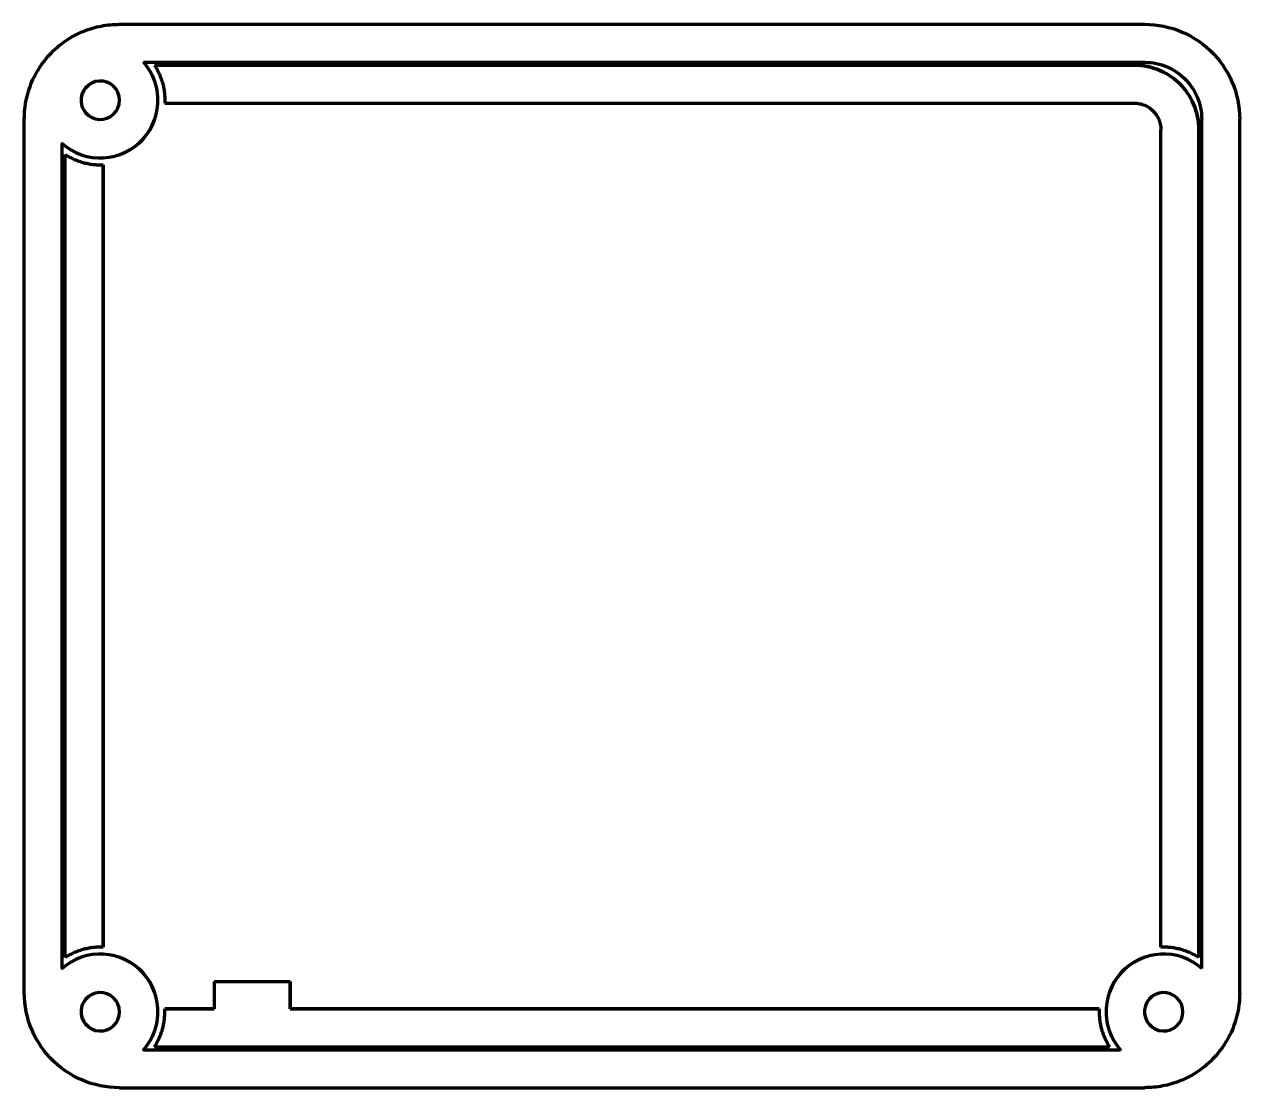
# Model space of a CAD drawing. Header units: millimetres. Extents: x 10 to 410, y 10 to 287.
# Drawn here: x 314 to 350, y 72.5 to 104 of the extents above; entities that cross this region are included whole.
import ezdxf

# ---------------------------------------------------------------- set-up
doc = ezdxf.new("R2010")
doc.units = ezdxf.units.MM
doc.layers.add('SECTION', color=1, linetype='CONTINUOUS', lineweight=70)

msp = doc.modelspace()

# ---------------------------------------------------------------- linework, layer by layer
at = {"layer": 'SECTION'}
for points in [[(314.925, 103.272), (314.975, 103.316), (315.026, 103.359), (315.078, 103.401), (315.131, 103.442), (315.185, 103.481), (315.24, 103.519), (315.295, 103.556), (315.352, 103.591), (315.41, 103.625), (315.468, 103.658), (315.527, 103.689), (315.587, 103.719), (315.647, 103.747), (315.708, 103.774), (315.77, 103.8), (315.832, 103.824), (315.895, 103.846), (315.958, 103.867), (316.022, 103.887), (316.086, 103.905), (316.151, 103.921), (316.216, 103.936), (316.282, 103.949), (316.347, 103.961), (316.413, 103.972), (316.479, 103.98), (316.546, 103.987), (316.612, 103.993), (316.679, 103.997), (316.746, 103.999), (316.813, 104)], [(314.925, 103.272), (314.975, 103.316), (315.026, 103.359), (315.078, 103.401), (315.131, 103.442), (315.185, 103.481), (315.24, 103.519), (315.295, 103.556), (315.352, 103.591), (315.41, 103.625), (315.468, 103.658), (315.527, 103.689), (315.587, 103.719), (315.647, 103.747), (315.708, 103.774), (315.77, 103.8), (315.832, 103.824), (315.895, 103.846), (315.958, 103.867), (316.022, 103.887), (316.086, 103.905), (316.151, 103.921), (316.216, 103.936), (316.282, 103.949), (316.347, 103.961), (316.413, 103.971), (316.479, 103.98), (316.546, 103.987), (316.612, 103.993), (316.679, 103.997), (316.746, 103.999), (316.813, 104)], [(316.813, 104), (317.792, 104), (318.772, 104), (319.752, 104), (320.732, 104), (321.712, 104), (322.692, 104), (323.671, 104), (324.651, 104), (325.631, 104), (326.611, 104), (327.591, 104), (328.571, 104), (329.55, 104), (330.53, 104), (331.51, 104), (332.49, 104), (333.47, 104), (334.45, 104), (335.429, 104), (336.409, 104), (337.389, 104), (338.369, 104), (339.349, 104), (340.329, 104), (341.308, 104), (342.288, 104), (343.268, 104), (344.248, 104), (345.228, 104), (346.208, 104), (347.187, 104)], [(316.813, 104), (317.792, 104), (318.772, 104), (319.752, 104), (320.732, 104), (321.712, 104), (322.692, 104), (323.671, 104), (324.651, 104), (325.631, 104), (326.611, 104), (327.591, 104), (328.571, 104), (329.55, 104), (330.53, 104), (331.51, 104), (332.49, 104), (333.47, 104), (334.45, 104), (335.429, 104), (336.409, 104), (337.389, 104), (338.369, 104), (339.349, 104), (340.329, 104), (341.308, 104), (342.288, 104), (343.268, 104), (344.248, 104), (345.228, 104), (346.208, 104), (347.187, 104)], [(316.813, 104), (316.813, 104), (316.813, 104), (316.813, 104), (316.813, 104), (316.813, 104), (316.813, 104), (316.813, 104), (316.813, 104), (316.813, 104), (316.813, 104), (316.813, 104), (316.813, 104), (316.813, 104), (316.813, 104), (316.813, 104), (316.813, 104), (316.813, 104), (316.813, 104), (316.813, 104), (316.813, 104), (316.813, 104), (316.813, 104), (316.813, 104), (316.813, 104), (316.813, 104), (316.813, 104), (316.813, 104), (316.813, 104), (316.813, 104), (316.813, 104), (316.813, 104)], [(347.187, 104), (347.33, 103.996), (347.472, 103.986), (347.613, 103.968), (347.754, 103.942), (347.892, 103.91), (348.029, 103.871), (348.164, 103.825), (348.297, 103.772), (348.426, 103.713), (348.552, 103.647), (348.675, 103.574), (348.794, 103.496), (348.909, 103.412), (349.019, 103.322), (349.125, 103.226), (349.226, 103.125), (349.322, 103.019), (349.412, 102.909), (349.496, 102.794), (349.574, 102.675), (349.647, 102.552), (349.713, 102.426), (349.772, 102.297), (349.825, 102.164), (349.871, 102.029), (349.91, 101.892), (349.942, 101.754), (349.968, 101.613), (349.986, 101.472), (349.996, 101.33), (350, 101.187)], [(347.187, 104), (347.33, 103.996), (347.472, 103.986), (347.613, 103.968), (347.754, 103.942), (347.892, 103.91), (348.029, 103.871), (348.164, 103.825), (348.297, 103.772), (348.426, 103.713), (348.552, 103.647), (348.675, 103.574), (348.794, 103.496), (348.909, 103.412), (349.019, 103.321), (349.125, 103.226), (349.226, 103.125), (349.321, 103.019), (349.412, 102.909), (349.496, 102.794), (349.574, 102.675), (349.647, 102.552), (349.713, 102.426), (349.772, 102.297), (349.825, 102.164), (349.871, 102.029), (349.91, 101.892), (349.942, 101.754), (349.968, 101.613), (349.986, 101.472), (349.996, 101.33), (350, 101.187)], [(347.187, 104), (347.187, 104), (347.187, 104), (347.187, 104), (347.187, 104), (347.187, 104), (347.187, 104), (347.187, 104), (347.187, 104), (347.187, 104), (347.187, 104), (347.187, 104), (347.187, 104), (347.187, 104), (347.187, 104), (347.187, 104), (347.187, 104), (347.187, 104), (347.187, 104), (347.187, 104), (347.187, 104), (347.187, 104), (347.187, 104), (347.187, 104), (347.187, 104), (347.187, 104), (347.187, 104), (347.187, 104), (347.187, 104), (347.187, 104), (347.187, 104), (347.187, 104)], [(314, 101.187), (314.001, 101.263), (314.004, 101.339), (314.009, 101.414), (314.016, 101.49), (314.025, 101.565), (314.037, 101.64), (314.05, 101.715), (314.065, 101.789), (314.082, 101.863), (314.101, 101.936), (314.123, 102.009), (314.146, 102.081), (314.171, 102.152), (314.198, 102.223), (314.226, 102.293), (314.257, 102.362), (314.29, 102.431), (314.324, 102.498), (314.36, 102.565), (314.398, 102.63), (314.438, 102.695), (314.479, 102.758), (314.523, 102.82), (314.567, 102.881), (314.614, 102.941), (314.662, 103), (314.711, 103.057), (314.762, 103.113), (314.815, 103.167), (314.869, 103.221), (314.925, 103.272)], [(314.925, 103.272), (314.925, 103.272), (314.925, 103.272), (314.925, 103.272), (314.925, 103.272), (314.925, 103.272), (314.925, 103.272), (314.925, 103.272), (314.925, 103.272), (314.925, 103.272), (314.925, 103.272), (314.925, 103.272), (314.925, 103.272), (314.925, 103.272), (314.925, 103.272), (314.925, 103.272), (314.925, 103.272), (314.925, 103.272), (314.925, 103.272), (314.925, 103.272), (314.925, 103.272), (314.925, 103.272), (314.925, 103.272), (314.925, 103.272), (314.925, 103.272), (314.925, 103.272), (314.925, 103.272), (314.925, 103.272), (314.925, 103.272), (314.925, 103.272), (314.925, 103.272), (314.925, 103.272)], [(315.125, 100.462), (315.255, 100.359), (315.394, 100.269), (315.542, 100.194), (315.696, 100.132), (315.855, 100.086), (316.018, 100.056), (316.183, 100.041), (316.349, 100.043), (316.514, 100.06), (316.676, 100.094), (316.835, 100.143), (316.988, 100.207), (317.133, 100.286), (317.271, 100.378), (317.399, 100.484), (317.516, 100.601), (317.622, 100.729), (317.714, 100.867), (317.793, 101.012), (317.857, 101.165), (317.906, 101.324), (317.94, 101.486), (317.957, 101.651), (317.959, 101.817), (317.944, 101.982), (317.914, 102.145), (317.868, 102.304), (317.806, 102.458), (317.731, 102.606), (317.641, 102.745), (317.538, 102.875)], [(315.125, 100.465), (315.255, 100.362), (315.394, 100.272), (315.541, 100.196), (315.695, 100.135), (315.854, 100.089), (316.017, 100.058), (316.182, 100.044), (316.348, 100.045), (316.513, 100.063), (316.675, 100.096), (316.833, 100.145), (316.986, 100.209), (317.132, 100.288), (317.27, 100.38), (317.398, 100.485), (317.515, 100.602), (317.62, 100.73), (317.712, 100.868), (317.791, 101.014), (317.855, 101.167), (317.904, 101.325), (317.937, 101.487), (317.955, 101.652), (317.956, 101.818), (317.942, 101.983), (317.911, 102.146), (317.865, 102.305), (317.804, 102.459), (317.728, 102.606), (317.638, 102.745), (317.535, 102.875)], [(317.535, 102.875), (318.491, 102.875), (319.448, 102.875), (320.404, 102.875), (321.361, 102.875), (322.318, 102.875), (323.274, 102.875), (324.231, 102.875), (325.187, 102.875), (326.144, 102.875), (327.1, 102.875), (328.057, 102.875), (329.013, 102.875), (329.97, 102.875), (330.926, 102.875), (331.883, 102.875), (332.839, 102.875), (333.796, 102.875), (334.752, 102.875), (335.709, 102.875), (336.666, 102.875), (337.622, 102.875), (338.579, 102.875), (339.535, 102.875), (340.492, 102.875), (341.448, 102.875), (342.405, 102.875), (343.361, 102.875), (344.318, 102.875), (345.274, 102.875), (346.231, 102.875), (347.187, 102.875)], [(317.855, 102.791), (318.791, 102.791), (319.727, 102.791), (320.663, 102.791), (321.6, 102.791), (322.536, 102.791), (323.472, 102.791), (324.408, 102.791), (325.345, 102.791), (326.281, 102.791), (327.217, 102.791), (328.153, 102.791), (329.09, 102.791), (330.026, 102.791), (330.962, 102.791), (331.898, 102.791), (332.834, 102.791), (333.771, 102.791), (334.707, 102.791), (335.643, 102.791), (336.579, 102.791), (337.516, 102.791), (338.452, 102.791), (339.388, 102.791), (340.324, 102.791), (341.261, 102.791), (342.197, 102.791), (343.133, 102.791), (344.069, 102.791), (345.006, 102.791), (345.942, 102.791), (346.878, 102.791)], [(317.855, 102.791), (317.875, 102.758), (317.895, 102.726), (317.914, 102.693), (317.933, 102.659), (317.95, 102.625), (317.968, 102.591), (317.984, 102.557), (318, 102.522), (318.015, 102.487), (318.029, 102.451), (318.043, 102.416), (318.056, 102.38), (318.068, 102.344), (318.08, 102.307), (318.09, 102.27), (318.1, 102.234), (318.11, 102.196), (318.118, 102.159), (318.126, 102.122), (318.133, 102.084), (318.139, 102.047), (318.145, 102.009), (318.15, 101.971), (318.154, 101.933), (318.157, 101.895), (318.16, 101.857), (318.161, 101.818), (318.162, 101.78), (318.162, 101.742), (318.162, 101.704), (318.161, 101.666)], [(317.855, 102.791), (318.791, 102.791), (319.727, 102.791), (320.663, 102.791), (321.6, 102.791), (322.536, 102.791), (323.472, 102.791), (324.408, 102.791), (325.345, 102.791), (326.281, 102.791), (327.217, 102.791), (328.153, 102.791), (329.09, 102.791), (330.026, 102.791), (330.962, 102.791), (331.898, 102.791), (332.834, 102.791), (333.771, 102.791), (334.707, 102.791), (335.643, 102.791), (336.579, 102.791), (337.516, 102.791), (338.452, 102.791), (339.388, 102.791), (340.324, 102.791), (341.261, 102.791), (342.197, 102.791), (343.133, 102.791), (344.069, 102.791), (345.006, 102.791), (345.942, 102.791), (346.878, 102.791)], [(317.855, 102.791), (317.855, 102.791), (317.855, 102.791), (317.855, 102.791), (317.855, 102.791), (317.855, 102.791), (317.855, 102.791), (317.855, 102.791), (317.855, 102.791), (317.855, 102.791), (317.855, 102.791), (317.855, 102.791), (317.855, 102.791), (317.855, 102.791), (317.855, 102.791), (317.855, 102.791), (317.855, 102.791), (317.855, 102.791), (317.855, 102.791), (317.855, 102.791), (317.855, 102.791), (317.855, 102.791), (317.855, 102.791), (317.855, 102.791), (317.855, 102.791), (317.855, 102.791), (317.855, 102.791), (317.855, 102.791), (317.855, 102.791), (317.855, 102.791), (317.855, 102.791), (317.855, 102.791)], [(346.878, 102.791), (346.975, 102.788), (347.072, 102.781), (347.168, 102.769), (347.263, 102.751), (347.357, 102.73), (347.451, 102.703), (347.542, 102.672), (347.632, 102.636), (347.72, 102.595), (347.806, 102.55), (347.89, 102.501), (347.971, 102.448), (348.049, 102.39), (348.124, 102.329), (348.196, 102.264), (348.264, 102.196), (348.329, 102.124), (348.39, 102.049), (348.448, 101.971), (348.501, 101.89), (348.55, 101.806), (348.595, 101.72), (348.636, 101.632), (348.672, 101.542), (348.703, 101.451), (348.73, 101.357), (348.751, 101.263), (348.769, 101.168), (348.781, 101.072), (348.788, 100.975), (348.791, 100.878)], [(348.791, 100.878), (348.788, 100.975), (348.781, 101.072), (348.769, 101.168), (348.751, 101.263), (348.73, 101.357), (348.703, 101.451), (348.672, 101.542), (348.636, 101.632), (348.595, 101.72), (348.55, 101.806), (348.501, 101.89), (348.448, 101.971), (348.39, 102.049), (348.329, 102.124), (348.264, 102.196), (348.196, 102.264), (348.124, 102.329), (348.049, 102.39), (347.971, 102.448), (347.89, 102.501), (347.806, 102.55), (347.72, 102.595), (347.632, 102.636), (347.542, 102.672), (347.451, 102.703), (347.357, 102.73), (347.263, 102.751), (347.168, 102.769), (347.072, 102.781), (346.975, 102.788), (346.878, 102.791)], [(346.878, 102.791), (346.878, 102.791), (346.878, 102.791), (346.878, 102.791), (346.878, 102.791), (346.878, 102.791), (346.878, 102.791), (346.878, 102.791), (346.878, 102.791), (346.878, 102.791), (346.878, 102.791), (346.878, 102.791), (346.878, 102.791), (346.878, 102.791), (346.878, 102.791), (346.878, 102.791), (346.878, 102.791), (346.878, 102.791), (346.878, 102.791), (346.878, 102.791), (346.878, 102.791), (346.878, 102.791), (346.878, 102.791), (346.878, 102.791), (346.878, 102.791), (346.878, 102.791), (346.878, 102.791), (346.878, 102.791), (346.878, 102.791), (346.878, 102.791), (346.878, 102.791), (346.878, 102.791)], [(347.187, 102.875), (347.273, 102.873), (347.358, 102.866), (347.443, 102.856), (347.527, 102.84), (347.61, 102.821), (347.693, 102.798), (347.774, 102.77), (347.853, 102.738), (347.931, 102.703), (348.006, 102.663), (348.08, 102.62), (348.151, 102.573), (348.22, 102.522), (348.287, 102.468), (348.35, 102.411), (348.411, 102.35), (348.468, 102.287), (348.522, 102.22), (348.573, 102.151), (348.62, 102.08), (348.663, 102.006), (348.703, 101.931), (348.738, 101.853), (348.77, 101.774), (348.798, 101.693), (348.821, 101.61), (348.84, 101.527), (348.856, 101.443), (348.866, 101.358), (348.873, 101.273), (348.875, 101.187)], [(316.82, 101.75), (316.808, 101.865), (316.773, 101.975), (316.718, 102.075), (316.642, 102.163), (316.551, 102.233), (316.448, 102.284), (316.336, 102.313), (316.221, 102.319), (316.107, 102.301), (315.999, 102.261), (315.901, 102.2), (315.818, 102.121), (315.752, 102.026), (315.707, 101.921), (315.683, 101.808), (315.683, 101.692), (315.707, 101.579), (315.752, 101.474), (315.818, 101.379), (315.901, 101.3), (315.999, 101.239), (316.107, 101.199), (316.221, 101.181), (316.336, 101.187), (316.448, 101.216), (316.551, 101.267), (316.642, 101.337), (316.718, 101.425), (316.773, 101.525), (316.808, 101.635), (316.82, 101.75)], [(316.82, 101.75), (316.808, 101.865), (316.774, 101.975), (316.718, 102.076), (316.643, 102.163), (316.552, 102.234), (316.448, 102.285), (316.336, 102.314), (316.221, 102.319), (316.107, 102.302), (315.999, 102.262), (315.901, 102.201), (315.817, 102.121), (315.752, 102.027), (315.706, 101.921), (315.683, 101.808), (315.683, 101.692), (315.706, 101.579), (315.752, 101.473), (315.817, 101.379), (315.901, 101.299), (315.999, 101.238), (316.107, 101.198), (316.221, 101.181), (316.336, 101.186), (316.448, 101.215), (316.552, 101.266), (316.643, 101.337), (316.718, 101.424), (316.774, 101.525), (316.808, 101.635), (316.82, 101.75)], [(318.161, 101.666), (319.087, 101.666), (320.013, 101.666), (320.94, 101.666), (321.866, 101.666), (322.792, 101.666), (323.719, 101.666), (324.645, 101.666), (325.572, 101.666), (326.498, 101.666), (327.424, 101.666), (328.351, 101.666), (329.277, 101.666), (330.203, 101.666), (331.13, 101.666), (332.056, 101.666), (332.983, 101.666), (333.909, 101.666), (334.835, 101.666), (335.762, 101.666), (336.688, 101.666), (337.614, 101.666), (338.541, 101.666), (339.467, 101.666), (340.394, 101.666), (341.32, 101.666), (342.246, 101.666), (343.173, 101.666), (344.099, 101.666), (345.025, 101.666), (345.952, 101.666), (346.878, 101.666)], [(346.878, 101.666), (346.918, 101.665), (346.958, 101.662), (346.997, 101.657), (347.037, 101.649), (347.075, 101.64), (347.114, 101.629), (347.152, 101.617), (347.189, 101.602), (347.225, 101.585), (347.26, 101.567), (347.295, 101.546), (347.328, 101.524), (347.36, 101.501), (347.391, 101.476), (347.421, 101.449), (347.449, 101.421), (347.476, 101.391), (347.501, 101.36), (347.524, 101.328), (347.546, 101.295), (347.567, 101.26), (347.585, 101.225), (347.602, 101.189), (347.617, 101.152), (347.629, 101.114), (347.64, 101.075), (347.649, 101.037), (347.657, 100.997), (347.662, 100.958), (347.665, 100.918), (347.666, 100.878)], [(314, 75.312), (314, 76.147), (314, 76.982), (314, 77.817), (314, 78.651), (314, 79.486), (314, 80.321), (314, 81.155), (314, 81.99), (314, 82.825), (314, 83.659), (314, 84.494), (314, 85.329), (314, 86.163), (314, 86.998), (314, 87.833), (314, 88.667), (314, 89.502), (314, 90.337), (314, 91.171), (314, 92.006), (314, 92.841), (314, 93.675), (314, 94.51), (314, 95.345), (314, 96.179), (314, 97.014), (314, 97.849), (314, 98.683), (314, 99.518), (314, 100.353), (314, 101.187)], [(348.875, 76.035), (348.875, 76.846), (348.875, 77.658), (348.875, 78.469), (348.875, 79.28), (348.875, 80.092), (348.875, 80.903), (348.875, 81.714), (348.875, 82.526), (348.875, 83.337), (348.875, 84.149), (348.875, 84.96), (348.875, 85.771), (348.875, 86.583), (348.875, 87.394), (348.875, 88.205), (348.875, 89.017), (348.875, 89.828), (348.875, 90.64), (348.875, 91.451), (348.875, 92.262), (348.875, 93.074), (348.875, 93.885), (348.875, 94.696), (348.875, 95.508), (348.875, 96.319), (348.875, 97.131), (348.875, 97.942), (348.875, 98.753), (348.875, 99.565), (348.875, 100.376), (348.875, 101.187)], [(350, 75.312), (350, 76.147), (350, 76.982), (350, 77.817), (350, 78.651), (350, 79.486), (350, 80.321), (350, 81.155), (350, 81.99), (350, 82.825), (350, 83.659), (350, 84.494), (350, 85.329), (350, 86.163), (350, 86.998), (350, 87.833), (350, 88.667), (350, 89.502), (350, 90.337), (350, 91.171), (350, 92.006), (350, 92.841), (350, 93.675), (350, 94.51), (350, 95.345), (350, 96.179), (350, 97.014), (350, 97.849), (350, 98.683), (350, 99.518), (350, 100.353), (350, 101.187)], [(350, 75.312), (350, 76.147), (350, 76.982), (350, 77.817), (350, 78.651), (350, 79.486), (350, 80.321), (350, 81.155), (350, 81.99), (350, 82.825), (350, 83.659), (350, 84.494), (350, 85.329), (350, 86.163), (350, 86.998), (350, 87.833), (350, 88.667), (350, 89.502), (350, 90.337), (350, 91.171), (350, 92.006), (350, 92.841), (350, 93.675), (350, 94.51), (350, 95.345), (350, 96.179), (350, 97.014), (350, 97.849), (350, 98.683), (350, 99.518), (350, 100.353), (350, 101.187)], [(350, 101.187), (350, 101.187), (350, 101.187), (350, 101.187), (350, 101.187), (350, 101.187), (350, 101.187), (350, 101.187), (350, 101.187), (350, 101.187), (350, 101.187), (350, 101.187), (350, 101.187), (350, 101.187), (350, 101.187), (350, 101.187), (350, 101.187), (350, 101.187), (350, 101.187), (350, 101.187), (350, 101.187), (350, 101.187), (350, 101.187), (350, 101.187), (350, 101.187), (350, 101.187), (350, 101.187), (350, 101.187), (350, 101.187), (350, 101.187), (350, 101.187), (350, 101.187)], [(347.666, 76.661), (347.666, 77.442), (347.666, 78.223), (347.666, 79.004), (347.666, 79.785), (347.666, 80.567), (347.666, 81.348), (347.666, 82.129), (347.666, 82.91), (347.666, 83.692), (347.666, 84.473), (347.666, 85.254), (347.666, 86.035), (347.666, 86.816), (347.666, 87.598), (347.666, 88.379), (347.666, 89.16), (347.666, 89.941), (347.666, 90.722), (347.666, 91.504), (347.666, 92.285), (347.666, 93.066), (347.666, 93.847), (347.666, 94.628), (347.666, 95.41), (347.666, 96.191), (347.666, 96.972), (347.666, 97.753), (347.666, 98.534), (347.666, 99.316), (347.666, 100.097), (347.666, 100.878)], [(348.791, 76.355), (348.791, 77.146), (348.791, 77.937), (348.791, 78.728), (348.791, 79.519), (348.791, 80.31), (348.791, 81.101), (348.791, 81.892), (348.791, 82.683), (348.791, 83.474), (348.791, 84.265), (348.791, 85.056), (348.791, 85.848), (348.791, 86.639), (348.791, 87.43), (348.791, 88.221), (348.791, 89.012), (348.791, 89.803), (348.791, 90.594), (348.791, 91.385), (348.791, 92.176), (348.791, 92.967), (348.791, 93.758), (348.791, 94.549), (348.791, 95.341), (348.791, 96.132), (348.791, 96.923), (348.791, 97.714), (348.791, 98.505), (348.791, 99.296), (348.791, 100.087), (348.791, 100.878)], [(348.791, 76.355), (348.791, 77.146), (348.791, 77.937), (348.791, 78.728), (348.791, 79.519), (348.791, 80.31), (348.791, 81.101), (348.791, 81.892), (348.791, 82.683), (348.791, 83.474), (348.791, 84.265), (348.791, 85.056), (348.791, 85.848), (348.791, 86.639), (348.791, 87.43), (348.791, 88.221), (348.791, 89.012), (348.791, 89.803), (348.791, 90.594), (348.791, 91.385), (348.791, 92.176), (348.791, 92.967), (348.791, 93.758), (348.791, 94.549), (348.791, 95.341), (348.791, 96.132), (348.791, 96.923), (348.791, 97.714), (348.791, 98.505), (348.791, 99.296), (348.791, 100.087), (348.791, 100.878)], [(348.791, 100.878), (348.791, 100.878), (348.791, 100.878), (348.791, 100.878), (348.791, 100.878), (348.791, 100.878), (348.791, 100.878), (348.791, 100.878), (348.791, 100.878), (348.791, 100.878), (348.791, 100.878), (348.791, 100.878), (348.791, 100.878), (348.791, 100.878), (348.791, 100.878), (348.791, 100.878), (348.791, 100.878), (348.791, 100.878), (348.791, 100.878), (348.791, 100.878), (348.791, 100.878), (348.791, 100.878), (348.791, 100.878), (348.791, 100.878), (348.791, 100.878), (348.791, 100.878), (348.791, 100.878), (348.791, 100.878), (348.791, 100.878), (348.791, 100.878), (348.791, 100.878), (348.791, 100.878)], [(315.125, 100.465), (315.125, 100.465), (315.125, 100.465), (315.125, 100.465), (315.125, 100.465), (315.125, 100.465), (315.125, 100.465), (315.125, 100.464), (315.125, 100.464), (315.125, 100.464), (315.125, 100.464), (315.125, 100.464), (315.125, 100.464), (315.125, 100.464), (315.125, 100.464), (315.125, 100.464), (315.125, 100.464), (315.125, 100.464), (315.125, 100.463), (315.125, 100.463), (315.125, 100.463), (315.125, 100.463), (315.125, 100.463), (315.125, 100.463), (315.125, 100.463), (315.125, 100.463), (315.125, 100.463), (315.125, 100.463), (315.125, 100.462), (315.125, 100.462), (315.125, 100.462), (315.125, 100.462)], [(315.125, 76.035), (315.125, 76.823), (315.125, 77.611), (315.125, 78.399), (315.125, 79.187), (315.125, 79.975), (315.125, 80.763), (315.125, 81.551), (315.125, 82.339), (315.125, 83.128), (315.125, 83.916), (315.125, 84.704), (315.125, 85.492), (315.125, 86.28), (315.125, 87.068), (315.125, 87.856), (315.125, 88.644), (315.125, 89.432), (315.125, 90.22), (315.125, 91.008), (315.125, 91.796), (315.125, 92.584), (315.125, 93.372), (315.125, 94.161), (315.125, 94.949), (315.125, 95.737), (315.125, 96.525), (315.125, 97.313), (315.125, 98.101), (315.125, 98.889), (315.125, 99.677), (315.125, 100.465)], [(315.125, 76.038), (315.125, 76.826), (315.125, 77.614), (315.125, 78.401), (315.125, 79.189), (315.125, 79.977), (315.125, 80.765), (315.125, 81.553), (315.125, 82.341), (315.125, 83.129), (315.125, 83.917), (315.125, 84.705), (315.125, 85.492), (315.125, 86.28), (315.125, 87.068), (315.125, 87.856), (315.125, 88.644), (315.125, 89.432), (315.125, 90.22), (315.125, 91.008), (315.125, 91.795), (315.125, 92.583), (315.125, 93.371), (315.125, 94.159), (315.125, 94.947), (315.125, 95.735), (315.125, 96.523), (315.125, 97.311), (315.125, 98.099), (315.125, 98.886), (315.125, 99.674), (315.125, 100.462)], [(315.209, 100.145), (315.209, 100.145), (315.209, 100.145), (315.209, 100.145), (315.209, 100.145), (315.209, 100.145), (315.209, 100.145), (315.209, 100.145), (315.209, 100.145), (315.209, 100.145), (315.209, 100.145), (315.209, 100.145), (315.209, 100.145), (315.209, 100.145), (315.209, 100.145), (315.209, 100.145), (315.209, 100.145), (315.209, 100.145), (315.209, 100.145), (315.209, 100.145), (315.209, 100.145), (315.209, 100.145), (315.209, 100.145), (315.209, 100.145), (315.209, 100.145), (315.209, 100.145), (315.209, 100.145), (315.209, 100.145), (315.209, 100.145), (315.209, 100.145), (315.209, 100.145), (315.209, 100.145)], [(315.209, 76.355), (315.209, 77.122), (315.209, 77.889), (315.209, 78.657), (315.209, 79.424), (315.209, 80.192), (315.209, 80.959), (315.209, 81.727), (315.209, 82.494), (315.209, 83.262), (315.209, 84.029), (315.209, 84.796), (315.209, 85.564), (315.209, 86.331), (315.209, 87.099), (315.209, 87.866), (315.209, 88.634), (315.209, 89.401), (315.209, 90.169), (315.209, 90.936), (315.209, 91.703), (315.209, 92.471), (315.209, 93.238), (315.209, 94.006), (315.209, 94.773), (315.209, 95.541), (315.209, 96.308), (315.209, 97.076), (315.209, 97.843), (315.209, 98.61), (315.209, 99.378), (315.209, 100.145)], [(315.209, 100.145), (315.242, 100.125), (315.274, 100.105), (315.307, 100.086), (315.341, 100.067), (315.375, 100.05), (315.409, 100.032), (315.443, 100.016), (315.478, 100), (315.513, 99.985), (315.549, 99.971), (315.584, 99.957), (315.62, 99.944), (315.656, 99.932), (315.693, 99.92), (315.73, 99.91), (315.766, 99.9), (315.804, 99.89), (315.841, 99.882), (315.878, 99.874), (315.916, 99.867), (315.953, 99.861), (315.991, 99.855), (316.029, 99.85), (316.067, 99.846), (316.105, 99.843), (316.143, 99.84), (316.182, 99.839), (316.22, 99.838), (316.258, 99.838), (316.296, 99.838), (316.334, 99.839)], [(315.209, 100.145), (315.242, 100.125), (315.274, 100.105), (315.307, 100.086), (315.341, 100.067), (315.375, 100.05), (315.409, 100.032), (315.443, 100.016), (315.478, 100), (315.513, 99.985), (315.549, 99.971), (315.584, 99.957), (315.62, 99.944), (315.656, 99.932), (315.693, 99.92), (315.73, 99.91), (315.766, 99.9), (315.804, 99.89), (315.841, 99.882), (315.878, 99.874), (315.916, 99.867), (315.953, 99.861), (315.991, 99.855), (316.029, 99.85), (316.067, 99.846), (316.105, 99.843), (316.143, 99.84), (316.182, 99.839), (316.22, 99.838), (316.258, 99.837), (316.296, 99.838), (316.334, 99.839)], [(316.334, 99.839), (316.334, 99.092), (316.334, 98.344), (316.334, 97.596), (316.334, 96.849), (316.334, 96.101), (316.334, 95.353), (316.334, 94.605), (316.334, 93.858), (316.334, 93.11), (316.334, 92.362), (316.334, 91.615), (316.334, 90.867), (316.334, 90.119), (316.334, 89.372), (316.334, 88.624), (316.334, 87.876), (316.334, 87.128), (316.334, 86.381), (316.334, 85.633), (316.334, 84.885), (316.334, 84.138), (316.334, 83.39), (316.334, 82.642), (316.334, 81.895), (316.334, 81.147), (316.334, 80.399), (316.334, 79.651), (316.334, 78.904), (316.334, 78.156), (316.334, 77.408), (316.334, 76.661)], [(316.334, 99.839), (316.334, 99.839), (316.334, 99.839), (316.334, 99.839), (316.334, 99.839), (316.334, 99.839), (316.334, 99.839), (316.334, 99.839), (316.334, 99.839), (316.334, 99.839), (316.334, 99.839), (316.334, 99.839), (316.334, 99.839), (316.334, 99.839), (316.334, 99.839), (316.334, 99.839), (316.334, 99.839), (316.334, 99.839), (316.334, 99.839), (316.334, 99.839), (316.334, 99.839), (316.334, 99.839), (316.334, 99.839), (316.334, 99.839), (316.334, 99.839), (316.334, 99.839), (316.334, 99.839), (316.334, 99.839), (316.334, 99.839), (316.334, 99.839), (316.334, 99.839), (316.334, 99.839)], [(316.334, 76.661), (316.334, 77.408), (316.334, 78.156), (316.334, 78.904), (316.334, 79.651), (316.334, 80.399), (316.334, 81.147), (316.334, 81.895), (316.334, 82.642), (316.334, 83.39), (316.334, 84.138), (316.334, 84.885), (316.334, 85.633), (316.334, 86.381), (316.334, 87.128), (316.334, 87.876), (316.334, 88.624), (316.334, 89.372), (316.334, 90.119), (316.334, 90.867), (316.334, 91.615), (316.334, 92.362), (316.334, 93.11), (316.334, 93.858), (316.334, 94.605), (316.334, 95.353), (316.334, 96.101), (316.334, 96.849), (316.334, 97.596), (316.334, 98.344), (316.334, 99.092), (316.334, 99.839)], [(317.538, 73.625), (317.641, 73.755), (317.731, 73.894), (317.806, 74.042), (317.868, 74.196), (317.914, 74.355), (317.944, 74.518), (317.959, 74.683), (317.957, 74.849), (317.94, 75.014), (317.906, 75.176), (317.857, 75.335), (317.793, 75.488), (317.714, 75.633), (317.622, 75.771), (317.516, 75.899), (317.399, 76.016), (317.271, 76.122), (317.133, 76.214), (316.988, 76.293), (316.835, 76.357), (316.676, 76.406), (316.514, 76.44), (316.349, 76.457), (316.183, 76.459), (316.018, 76.444), (315.855, 76.414), (315.696, 76.368), (315.542, 76.306), (315.394, 76.231), (315.255, 76.141), (315.125, 76.038)], [(317.535, 73.625), (317.638, 73.755), (317.728, 73.894), (317.804, 74.041), (317.865, 74.195), (317.911, 74.354), (317.942, 74.517), (317.956, 74.682), (317.955, 74.848), (317.937, 75.013), (317.904, 75.175), (317.855, 75.333), (317.791, 75.486), (317.712, 75.632), (317.62, 75.77), (317.515, 75.898), (317.398, 76.015), (317.27, 76.12), (317.132, 76.212), (316.986, 76.291), (316.833, 76.355), (316.675, 76.404), (316.513, 76.437), (316.348, 76.455), (316.182, 76.456), (316.017, 76.442), (315.854, 76.411), (315.695, 76.365), (315.541, 76.304), (315.394, 76.228), (315.255, 76.138), (315.125, 76.035)], [(316.334, 76.661), (316.296, 76.662), (316.258, 76.662), (316.22, 76.662), (316.182, 76.661), (316.143, 76.66), (316.105, 76.657), (316.067, 76.654), (316.029, 76.65), (315.991, 76.645), (315.953, 76.639), (315.916, 76.633), (315.878, 76.626), (315.841, 76.618), (315.804, 76.61), (315.766, 76.6), (315.73, 76.59), (315.693, 76.58), (315.656, 76.568), (315.62, 76.556), (315.584, 76.543), (315.549, 76.529), (315.513, 76.515), (315.478, 76.5), (315.443, 76.484), (315.409, 76.468), (315.375, 76.45), (315.341, 76.433), (315.307, 76.414), (315.274, 76.395), (315.242, 76.375), (315.209, 76.355)], [(316.334, 76.661), (316.334, 76.661), (316.334, 76.661), (316.334, 76.661), (316.334, 76.661), (316.334, 76.661), (316.334, 76.661), (316.334, 76.661), (316.334, 76.661), (316.334, 76.661), (316.334, 76.661), (316.334, 76.661), (316.334, 76.661), (316.334, 76.661), (316.334, 76.661), (316.334, 76.661), (316.334, 76.661), (316.334, 76.661), (316.334, 76.661), (316.334, 76.661), (316.334, 76.661), (316.334, 76.661), (316.334, 76.661), (316.334, 76.661), (316.334, 76.661), (316.334, 76.661), (316.334, 76.661), (316.334, 76.661), (316.334, 76.661), (316.334, 76.661), (316.334, 76.661), (316.334, 76.661)], [(348.875, 76.038), (348.745, 76.141), (348.606, 76.231), (348.458, 76.306), (348.304, 76.368), (348.145, 76.414), (347.982, 76.444), (347.817, 76.459), (347.651, 76.457), (347.486, 76.44), (347.324, 76.406), (347.165, 76.357), (347.012, 76.293), (346.867, 76.214), (346.729, 76.122), (346.601, 76.016), (346.484, 75.899), (346.378, 75.771), (346.286, 75.633), (346.207, 75.488), (346.143, 75.335), (346.094, 75.176), (346.06, 75.014), (346.043, 74.849), (346.041, 74.683), (346.056, 74.518), (346.086, 74.355), (346.132, 74.196), (346.194, 74.042), (346.269, 73.894), (346.359, 73.755), (346.462, 73.625)], [(348.875, 76.035), (348.745, 76.138), (348.606, 76.228), (348.459, 76.304), (348.305, 76.365), (348.146, 76.411), (347.983, 76.442), (347.818, 76.456), (347.652, 76.455), (347.487, 76.437), (347.325, 76.404), (347.167, 76.355), (347.014, 76.291), (346.868, 76.212), (346.73, 76.12), (346.602, 76.015), (346.485, 75.898), (346.38, 75.77), (346.288, 75.632), (346.209, 75.486), (346.145, 75.333), (346.096, 75.175), (346.063, 75.013), (346.045, 74.848), (346.044, 74.682), (346.058, 74.517), (346.089, 74.354), (346.135, 74.195), (346.196, 74.041), (346.272, 73.894), (346.362, 73.755), (346.465, 73.625)], [(348.791, 76.355), (348.758, 76.375), (348.726, 76.395), (348.693, 76.414), (348.659, 76.433), (348.625, 76.45), (348.591, 76.468), (348.557, 76.484), (348.522, 76.5), (348.487, 76.515), (348.451, 76.529), (348.416, 76.543), (348.38, 76.556), (348.344, 76.568), (348.307, 76.58), (348.27, 76.59), (348.234, 76.6), (348.196, 76.61), (348.159, 76.618), (348.122, 76.626), (348.084, 76.633), (348.047, 76.639), (348.009, 76.645), (347.971, 76.65), (347.933, 76.654), (347.895, 76.657), (347.857, 76.66), (347.818, 76.661), (347.78, 76.662), (347.742, 76.662), (347.704, 76.662), (347.666, 76.661)], [(348.791, 76.355), (348.791, 76.355), (348.791, 76.355), (348.791, 76.355), (348.791, 76.355), (348.791, 76.355), (348.791, 76.355), (348.791, 76.355), (348.791, 76.355), (348.791, 76.355), (348.791, 76.355), (348.791, 76.355), (348.791, 76.355), (348.791, 76.355), (348.791, 76.355), (348.791, 76.355), (348.791, 76.355), (348.791, 76.355), (348.791, 76.355), (348.791, 76.355), (348.791, 76.355), (348.791, 76.355), (348.791, 76.355), (348.791, 76.355), (348.791, 76.355), (348.791, 76.355), (348.791, 76.355), (348.791, 76.355), (348.791, 76.355), (348.791, 76.355), (348.791, 76.355), (348.791, 76.355)], [(315.125, 76.038), (315.125, 76.038), (315.125, 76.038), (315.125, 76.038), (315.125, 76.037), (315.125, 76.037), (315.125, 76.037), (315.125, 76.037), (315.125, 76.037), (315.125, 76.037), (315.125, 76.037), (315.125, 76.037), (315.125, 76.037), (315.125, 76.037), (315.125, 76.036), (315.125, 76.036), (315.125, 76.036), (315.125, 76.036), (315.125, 76.036), (315.125, 76.036), (315.125, 76.036), (315.125, 76.036), (315.125, 76.036), (315.125, 76.036), (315.125, 76.036), (315.125, 76.035), (315.125, 76.035), (315.125, 76.035), (315.125, 76.035), (315.125, 76.035), (315.125, 76.035), (315.125, 76.035)], [(319.625, 75.65), (319.698, 75.65), (319.77, 75.65), (319.843, 75.65), (319.915, 75.65), (319.988, 75.65), (320.06, 75.65), (320.133, 75.65), (320.206, 75.65), (320.278, 75.65), (320.351, 75.65), (320.423, 75.65), (320.496, 75.65), (320.569, 75.65), (320.641, 75.65), (320.714, 75.65), (320.786, 75.65), (320.859, 75.65), (320.931, 75.65), (321.004, 75.65), (321.077, 75.65), (321.149, 75.65), (321.222, 75.65), (321.294, 75.65), (321.367, 75.65), (321.44, 75.65), (321.512, 75.65), (321.585, 75.65), (321.657, 75.65), (321.73, 75.65), (321.802, 75.65), (321.875, 75.65)], [(319.625, 75.65), (319.698, 75.65), (319.77, 75.65), (319.843, 75.65), (319.915, 75.65), (319.988, 75.65), (320.06, 75.65), (320.133, 75.65), (320.206, 75.65), (320.278, 75.65), (320.351, 75.65), (320.423, 75.65), (320.496, 75.65), (320.569, 75.65), (320.641, 75.65), (320.714, 75.65), (320.786, 75.65), (320.859, 75.65), (320.931, 75.65), (321.004, 75.65), (321.077, 75.65), (321.149, 75.65), (321.222, 75.65), (321.294, 75.65), (321.367, 75.65), (321.44, 75.65), (321.512, 75.65), (321.585, 75.65), (321.657, 75.65), (321.73, 75.65), (321.802, 75.65), (321.875, 75.65)], [(319.625, 75.65), (319.625, 75.624), (319.625, 75.597), (319.625, 75.571), (319.625, 75.545), (319.625, 75.518), (319.625, 75.492), (319.625, 75.466), (319.625, 75.44), (319.625, 75.413), (319.625, 75.387), (319.625, 75.361), (319.625, 75.334), (319.625, 75.308), (319.625, 75.282), (319.625, 75.255), (319.625, 75.229), (319.625, 75.203), (319.625, 75.176), (319.625, 75.15), (319.625, 75.124), (319.625, 75.097), (319.625, 75.071), (319.625, 75.045), (319.625, 75.019), (319.625, 74.992), (319.625, 74.966), (319.625, 74.94), (319.625, 74.913), (319.625, 74.887), (319.625, 74.861), (319.625, 74.834)], [(319.625, 75.65), (319.625, 75.65), (319.625, 75.65), (319.625, 75.65), (319.625, 75.65), (319.625, 75.65), (319.625, 75.65), (319.625, 75.65), (319.625, 75.65), (319.625, 75.65), (319.625, 75.65), (319.625, 75.65), (319.625, 75.65), (319.625, 75.65), (319.625, 75.65), (319.625, 75.65), (319.625, 75.65), (319.625, 75.65), (319.625, 75.65), (319.625, 75.65), (319.625, 75.65), (319.625, 75.65), (319.625, 75.65), (319.625, 75.65), (319.625, 75.65), (319.625, 75.65), (319.625, 75.65), (319.625, 75.65), (319.625, 75.65), (319.625, 75.65), (319.625, 75.65), (319.625, 75.65)], [(321.875, 74.834), (321.875, 74.861), (321.875, 74.887), (321.875, 74.913), (321.875, 74.94), (321.875, 74.966), (321.875, 74.992), (321.875, 75.019), (321.875, 75.045), (321.875, 75.071), (321.875, 75.097), (321.875, 75.124), (321.875, 75.15), (321.875, 75.176), (321.875, 75.203), (321.875, 75.229), (321.875, 75.255), (321.875, 75.282), (321.875, 75.308), (321.875, 75.334), (321.875, 75.361), (321.875, 75.387), (321.875, 75.413), (321.875, 75.44), (321.875, 75.466), (321.875, 75.492), (321.875, 75.518), (321.875, 75.545), (321.875, 75.571), (321.875, 75.597), (321.875, 75.624), (321.875, 75.65)], [(321.875, 75.65), (321.875, 75.624), (321.875, 75.597), (321.875, 75.571), (321.875, 75.545), (321.875, 75.518), (321.875, 75.492), (321.875, 75.466), (321.875, 75.44), (321.875, 75.413), (321.875, 75.387), (321.875, 75.361), (321.875, 75.334), (321.875, 75.308), (321.875, 75.282), (321.875, 75.255), (321.875, 75.229), (321.875, 75.203), (321.875, 75.176), (321.875, 75.15), (321.875, 75.124), (321.875, 75.097), (321.875, 75.071), (321.875, 75.045), (321.875, 75.019), (321.875, 74.992), (321.875, 74.966), (321.875, 74.94), (321.875, 74.913), (321.875, 74.887), (321.875, 74.861), (321.875, 74.834)], [(321.875, 75.65), (321.875, 75.65), (321.875, 75.65), (321.875, 75.65), (321.875, 75.65), (321.875, 75.65), (321.875, 75.65), (321.875, 75.65), (321.875, 75.65), (321.875, 75.65), (321.875, 75.65), (321.875, 75.65), (321.875, 75.65), (321.875, 75.65), (321.875, 75.65), (321.875, 75.65), (321.875, 75.65), (321.875, 75.65), (321.875, 75.65), (321.875, 75.65), (321.875, 75.65), (321.875, 75.65), (321.875, 75.65), (321.875, 75.65), (321.875, 75.65), (321.875, 75.65), (321.875, 75.65), (321.875, 75.65), (321.875, 75.65), (321.875, 75.65), (321.875, 75.65), (321.875, 75.65)], [(316.813, 72.5), (316.67, 72.504), (316.528, 72.514), (316.387, 72.532), (316.246, 72.558), (316.108, 72.59), (315.971, 72.629), (315.836, 72.675), (315.703, 72.728), (315.574, 72.787), (315.448, 72.853), (315.325, 72.926), (315.206, 73.004), (315.091, 73.088), (314.981, 73.178), (314.875, 73.274), (314.774, 73.375), (314.678, 73.481), (314.588, 73.591), (314.504, 73.706), (314.426, 73.825), (314.353, 73.948), (314.287, 74.074), (314.228, 74.203), (314.175, 74.336), (314.129, 74.471), (314.09, 74.608), (314.058, 74.746), (314.032, 74.887), (314.014, 75.028), (314.004, 75.17), (314, 75.312)], [(316.82, 74.75), (316.808, 74.865), (316.773, 74.975), (316.718, 75.075), (316.642, 75.163), (316.551, 75.233), (316.448, 75.284), (316.336, 75.313), (316.221, 75.319), (316.107, 75.301), (315.999, 75.261), (315.901, 75.2), (315.818, 75.121), (315.752, 75.026), (315.707, 74.921), (315.683, 74.808), (315.683, 74.692), (315.707, 74.58), (315.752, 74.474), (315.818, 74.379), (315.901, 74.3), (315.999, 74.239), (316.107, 74.199), (316.221, 74.181), (316.336, 74.187), (316.448, 74.216), (316.551, 74.267), (316.642, 74.337), (316.718, 74.425), (316.773, 74.525), (316.808, 74.635), (316.82, 74.75)], [(316.82, 74.75), (316.808, 74.865), (316.774, 74.975), (316.718, 75.076), (316.643, 75.163), (316.552, 75.234), (316.448, 75.285), (316.336, 75.314), (316.221, 75.319), (316.107, 75.302), (315.999, 75.262), (315.901, 75.201), (315.817, 75.121), (315.752, 75.027), (315.706, 74.921), (315.683, 74.808), (315.683, 74.692), (315.706, 74.579), (315.752, 74.473), (315.817, 74.379), (315.901, 74.299), (315.999, 74.238), (316.107, 74.198), (316.221, 74.181), (316.336, 74.186), (316.448, 74.215), (316.552, 74.266), (316.643, 74.337), (316.718, 74.424), (316.774, 74.525), (316.808, 74.635), (316.82, 74.75)], [(348.32, 74.75), (348.308, 74.865), (348.273, 74.975), (348.218, 75.075), (348.142, 75.163), (348.051, 75.233), (347.948, 75.284), (347.836, 75.313), (347.721, 75.319), (347.607, 75.301), (347.499, 75.261), (347.401, 75.2), (347.318, 75.121), (347.252, 75.026), (347.207, 74.921), (347.183, 74.808), (347.183, 74.692), (347.207, 74.58), (347.252, 74.474), (347.318, 74.379), (347.401, 74.3), (347.499, 74.239), (347.607, 74.199), (347.721, 74.181), (347.836, 74.187), (347.948, 74.216), (348.051, 74.267), (348.142, 74.337), (348.218, 74.425), (348.273, 74.525), (348.308, 74.635), (348.32, 74.75)], [(348.32, 74.75), (348.308, 74.865), (348.274, 74.975), (348.218, 75.076), (348.143, 75.163), (348.052, 75.234), (347.948, 75.285), (347.836, 75.314), (347.721, 75.319), (347.607, 75.302), (347.499, 75.262), (347.401, 75.201), (347.317, 75.121), (347.251, 75.027), (347.206, 74.921), (347.183, 74.808), (347.183, 74.692), (347.206, 74.579), (347.251, 74.473), (347.317, 74.379), (347.401, 74.299), (347.499, 74.238), (347.607, 74.198), (347.721, 74.181), (347.836, 74.186), (347.948, 74.215), (348.052, 74.266), (348.143, 74.337), (348.218, 74.424), (348.274, 74.525), (348.308, 74.635), (348.32, 74.75)], [(350, 75.312), (349.999, 75.237), (349.996, 75.161), (349.991, 75.086), (349.984, 75.01), (349.975, 74.935), (349.963, 74.86), (349.95, 74.785), (349.935, 74.711), (349.918, 74.637), (349.899, 74.564), (349.877, 74.491), (349.854, 74.419), (349.829, 74.348), (349.802, 74.277), (349.774, 74.207), (349.743, 74.138), (349.71, 74.069), (349.676, 74.002), (349.64, 73.935), (349.602, 73.87), (349.562, 73.805), (349.521, 73.742), (349.477, 73.68), (349.433, 73.619), (349.386, 73.559), (349.338, 73.5), (349.289, 73.443), (349.238, 73.387), (349.185, 73.333), (349.131, 73.279), (349.075, 73.228)], [(350, 75.312), (349.999, 75.237), (349.996, 75.161), (349.991, 75.086), (349.984, 75.01), (349.975, 74.935), (349.963, 74.86), (349.95, 74.785), (349.935, 74.711), (349.918, 74.637), (349.899, 74.564), (349.877, 74.491), (349.854, 74.419), (349.829, 74.348), (349.802, 74.277), (349.774, 74.207), (349.743, 74.138), (349.71, 74.069), (349.676, 74.002), (349.64, 73.935), (349.602, 73.87), (349.562, 73.805), (349.521, 73.742), (349.477, 73.68), (349.433, 73.619), (349.386, 73.559), (349.338, 73.5), (349.289, 73.443), (349.237, 73.387), (349.185, 73.332), (349.131, 73.279), (349.075, 73.228)], [(350, 75.312), (350, 75.312), (350, 75.312), (350, 75.312), (350, 75.312), (350, 75.312), (350, 75.312), (350, 75.312), (350, 75.312), (350, 75.312), (350, 75.312), (350, 75.312), (350, 75.312), (350, 75.312), (350, 75.312), (350, 75.312), (350, 75.312), (350, 75.312), (350, 75.312), (350, 75.312), (350, 75.312), (350, 75.312), (350, 75.312), (350, 75.312), (350, 75.312), (350, 75.312), (350, 75.312), (350, 75.312), (350, 75.312), (350, 75.312), (350, 75.312), (350, 75.312)], [(317.855, 73.709), (317.875, 73.742), (317.895, 73.774), (317.914, 73.807), (317.933, 73.841), (317.95, 73.875), (317.968, 73.909), (317.984, 73.943), (318, 73.978), (318.015, 74.013), (318.029, 74.049), (318.043, 74.084), (318.056, 74.12), (318.068, 74.156), (318.08, 74.193), (318.09, 74.23), (318.1, 74.266), (318.11, 74.304), (318.118, 74.341), (318.126, 74.378), (318.133, 74.416), (318.139, 74.453), (318.145, 74.491), (318.15, 74.529), (318.154, 74.567), (318.157, 74.605), (318.16, 74.643), (318.161, 74.682), (318.162, 74.72), (318.162, 74.758), (318.162, 74.796), (318.161, 74.834)], [(318.161, 74.834), (318.161, 74.834), (318.161, 74.834), (318.161, 74.834), (318.161, 74.834), (318.161, 74.834), (318.161, 74.834), (318.161, 74.834), (318.161, 74.834), (318.161, 74.834), (318.161, 74.834), (318.161, 74.834), (318.161, 74.834), (318.161, 74.834), (318.161, 74.834), (318.161, 74.834), (318.161, 74.834), (318.161, 74.834), (318.161, 74.834), (318.161, 74.834), (318.161, 74.834), (318.161, 74.834), (318.161, 74.834), (318.161, 74.834), (318.161, 74.834), (318.161, 74.834), (318.161, 74.834), (318.161, 74.834), (318.161, 74.834), (318.161, 74.834), (318.161, 74.834), (318.161, 74.834)], [(319.625, 74.834), (319.578, 74.834), (319.531, 74.834), (319.483, 74.834), (319.436, 74.834), (319.389, 74.834), (319.342, 74.834), (319.294, 74.834), (319.247, 74.834), (319.2, 74.834), (319.153, 74.834), (319.105, 74.834), (319.058, 74.834), (319.011, 74.834), (318.964, 74.834), (318.916, 74.834), (318.869, 74.834), (318.822, 74.834), (318.775, 74.834), (318.727, 74.834), (318.68, 74.834), (318.633, 74.834), (318.586, 74.834), (318.539, 74.834), (318.491, 74.834), (318.444, 74.834), (318.397, 74.834), (318.35, 74.834), (318.302, 74.834), (318.255, 74.834), (318.208, 74.834), (318.161, 74.834)], [(318.161, 74.834), (318.208, 74.834), (318.255, 74.834), (318.302, 74.834), (318.35, 74.834), (318.397, 74.834), (318.444, 74.834), (318.491, 74.834), (318.539, 74.834), (318.586, 74.834), (318.633, 74.834), (318.68, 74.834), (318.727, 74.834), (318.775, 74.834), (318.822, 74.834), (318.869, 74.834), (318.916, 74.834), (318.964, 74.834), (319.011, 74.834), (319.058, 74.834), (319.105, 74.834), (319.153, 74.834), (319.2, 74.834), (319.247, 74.834), (319.294, 74.834), (319.342, 74.834), (319.389, 74.834), (319.436, 74.834), (319.483, 74.834), (319.531, 74.834), (319.578, 74.834), (319.625, 74.834)], [(345.839, 74.834), (345.066, 74.834), (344.293, 74.834), (343.52, 74.834), (342.747, 74.834), (341.974, 74.834), (341.201, 74.834), (340.428, 74.834), (339.655, 74.834), (338.882, 74.834), (338.109, 74.834), (337.336, 74.834), (336.563, 74.834), (335.79, 74.834), (335.017, 74.834), (334.244, 74.834), (333.471, 74.834), (332.698, 74.834), (331.925, 74.834), (331.152, 74.834), (330.378, 74.834), (329.605, 74.834), (328.832, 74.834), (328.059, 74.834), (327.286, 74.834), (326.513, 74.834), (325.74, 74.834), (324.967, 74.834), (324.194, 74.834), (323.421, 74.834), (322.648, 74.834), (321.875, 74.834)], [(321.875, 74.834), (322.648, 74.834), (323.421, 74.834), (324.194, 74.834), (324.967, 74.834), (325.74, 74.834), (326.513, 74.834), (327.286, 74.834), (328.059, 74.834), (328.832, 74.834), (329.605, 74.834), (330.378, 74.834), (331.152, 74.834), (331.925, 74.834), (332.698, 74.834), (333.471, 74.834), (334.244, 74.834), (335.017, 74.834), (335.79, 74.834), (336.563, 74.834), (337.336, 74.834), (338.109, 74.834), (338.882, 74.834), (339.655, 74.834), (340.428, 74.834), (341.201, 74.834), (341.974, 74.834), (342.747, 74.834), (343.52, 74.834), (344.293, 74.834), (345.066, 74.834), (345.839, 74.834)], [(321.875, 74.834), (321.875, 74.834), (321.875, 74.834), (321.875, 74.834), (321.875, 74.834), (321.875, 74.834), (321.875, 74.834), (321.875, 74.834), (321.875, 74.834), (321.875, 74.834), (321.875, 74.834), (321.875, 74.834), (321.875, 74.834), (321.875, 74.834), (321.875, 74.834), (321.875, 74.834), (321.875, 74.834), (321.875, 74.834), (321.875, 74.834), (321.875, 74.834), (321.875, 74.834), (321.875, 74.834), (321.875, 74.834), (321.875, 74.834), (321.875, 74.834), (321.875, 74.834), (321.875, 74.834), (321.875, 74.834), (321.875, 74.834), (321.875, 74.834), (321.875, 74.834), (321.875, 74.834)], [(345.839, 74.834), (345.838, 74.796), (345.837, 74.758), (345.838, 74.72), (345.839, 74.682), (345.84, 74.643), (345.843, 74.605), (345.846, 74.567), (345.85, 74.529), (345.855, 74.491), (345.861, 74.453), (345.867, 74.416), (345.874, 74.378), (345.882, 74.341), (345.89, 74.304), (345.9, 74.266), (345.91, 74.23), (345.92, 74.193), (345.932, 74.156), (345.944, 74.12), (345.957, 74.084), (345.971, 74.049), (345.985, 74.013), (346, 73.978), (346.016, 73.943), (346.032, 73.909), (346.05, 73.875), (346.067, 73.841), (346.086, 73.807), (346.105, 73.774), (346.125, 73.742), (346.145, 73.709)], [(345.839, 74.834), (345.838, 74.796), (345.838, 74.758), (345.838, 74.72), (345.839, 74.682), (345.84, 74.643), (345.843, 74.605), (345.846, 74.567), (345.85, 74.529), (345.855, 74.491), (345.861, 74.453), (345.867, 74.416), (345.874, 74.378), (345.882, 74.341), (345.89, 74.304), (345.9, 74.266), (345.91, 74.23), (345.92, 74.193), (345.932, 74.156), (345.944, 74.12), (345.957, 74.084), (345.971, 74.049), (345.985, 74.013), (346, 73.978), (346.016, 73.943), (346.032, 73.909), (346.05, 73.875), (346.067, 73.841), (346.086, 73.807), (346.105, 73.774), (346.125, 73.742), (346.145, 73.709)], [(345.839, 74.834), (345.839, 74.834), (345.839, 74.834), (345.839, 74.834), (345.839, 74.834), (345.839, 74.834), (345.839, 74.834), (345.839, 74.834), (345.839, 74.834), (345.839, 74.834), (345.839, 74.834), (345.839, 74.834), (345.839, 74.834), (345.839, 74.834), (345.839, 74.834), (345.839, 74.834), (345.839, 74.834), (345.839, 74.834), (345.839, 74.834), (345.839, 74.834), (345.839, 74.834), (345.839, 74.834), (345.839, 74.834), (345.839, 74.834), (345.839, 74.834), (345.839, 74.834), (345.839, 74.834), (345.839, 74.834), (345.839, 74.834), (345.839, 74.834), (345.839, 74.834), (345.839, 74.834)], [(317.535, 73.625), (318.468, 73.625), (319.401, 73.625), (320.335, 73.625), (321.268, 73.625), (322.201, 73.625), (323.134, 73.625), (324.067, 73.625), (325.001, 73.625), (325.934, 73.625), (326.867, 73.625), (327.8, 73.625), (328.734, 73.625), (329.667, 73.625), (330.6, 73.625), (331.533, 73.625), (332.467, 73.625), (333.4, 73.625), (334.333, 73.625), (335.266, 73.625), (336.2, 73.625), (337.133, 73.625), (338.066, 73.625), (338.999, 73.625), (339.932, 73.625), (340.866, 73.625), (341.799, 73.625), (342.732, 73.625), (343.665, 73.625), (344.599, 73.625), (345.532, 73.625), (346.465, 73.625)], [(317.538, 73.625), (317.538, 73.625), (317.538, 73.625), (317.538, 73.625), (317.537, 73.625), (317.537, 73.625), (317.537, 73.625), (317.537, 73.625), (317.537, 73.625), (317.537, 73.625), (317.537, 73.625), (317.537, 73.625), (317.537, 73.625), (317.537, 73.625), (317.536, 73.625), (317.536, 73.625), (317.536, 73.625), (317.536, 73.625), (317.536, 73.625), (317.536, 73.625), (317.536, 73.625), (317.536, 73.625), (317.536, 73.625), (317.536, 73.625), (317.536, 73.625), (317.535, 73.625), (317.535, 73.625), (317.535, 73.625), (317.535, 73.625), (317.535, 73.625), (317.535, 73.625), (317.535, 73.625)], [(317.538, 73.625), (318.471, 73.625), (319.404, 73.625), (320.337, 73.625), (321.27, 73.625), (322.203, 73.625), (323.136, 73.625), (324.069, 73.625), (325.002, 73.625), (325.935, 73.625), (326.868, 73.625), (327.801, 73.625), (328.734, 73.625), (329.667, 73.625), (330.6, 73.625), (331.533, 73.625), (332.467, 73.625), (333.4, 73.625), (334.333, 73.625), (335.266, 73.625), (336.199, 73.625), (337.132, 73.625), (338.065, 73.625), (338.998, 73.625), (339.931, 73.625), (340.864, 73.625), (341.797, 73.625), (342.73, 73.625), (343.663, 73.625), (344.596, 73.625), (345.529, 73.625), (346.462, 73.625)], [(317.855, 73.709), (318.767, 73.709), (319.68, 73.709), (320.592, 73.709), (321.505, 73.709), (322.418, 73.709), (323.33, 73.709), (324.243, 73.709), (325.155, 73.709), (326.068, 73.709), (326.981, 73.709), (327.893, 73.709), (328.806, 73.709), (329.718, 73.709), (330.631, 73.709), (331.544, 73.709), (332.456, 73.709), (333.369, 73.709), (334.281, 73.709), (335.194, 73.709), (336.107, 73.709), (337.019, 73.709), (337.932, 73.709), (338.845, 73.709), (339.757, 73.709), (340.67, 73.709), (341.582, 73.709), (342.495, 73.709), (343.408, 73.709), (344.32, 73.709), (345.233, 73.709), (346.145, 73.709)], [(346.145, 73.709), (346.145, 73.709), (346.145, 73.709), (346.145, 73.709), (346.145, 73.709), (346.145, 73.709), (346.145, 73.709), (346.145, 73.709), (346.145, 73.709), (346.145, 73.709), (346.145, 73.709), (346.145, 73.709), (346.145, 73.709), (346.145, 73.709), (346.145, 73.709), (346.145, 73.709), (346.145, 73.709), (346.145, 73.709), (346.145, 73.709), (346.145, 73.709), (346.145, 73.709), (346.145, 73.709), (346.145, 73.709), (346.145, 73.709), (346.145, 73.709), (346.145, 73.709), (346.145, 73.709), (346.145, 73.709), (346.145, 73.709), (346.145, 73.709), (346.145, 73.709), (346.145, 73.709)], [(346.465, 73.625), (346.465, 73.625), (346.465, 73.625), (346.465, 73.625), (346.465, 73.625), (346.465, 73.625), (346.465, 73.625), (346.464, 73.625), (346.464, 73.625), (346.464, 73.625), (346.464, 73.625), (346.464, 73.625), (346.464, 73.625), (346.464, 73.625), (346.464, 73.625), (346.464, 73.625), (346.464, 73.625), (346.464, 73.625), (346.463, 73.625), (346.463, 73.625), (346.463, 73.625), (346.463, 73.625), (346.463, 73.625), (346.463, 73.625), (346.463, 73.625), (346.463, 73.625), (346.463, 73.625), (346.463, 73.625), (346.462, 73.625), (346.462, 73.625), (346.462, 73.625), (346.462, 73.625)], [(349.075, 73.228), (349.025, 73.184), (348.974, 73.141), (348.922, 73.099), (348.869, 73.058), (348.815, 73.019), (348.76, 72.981), (348.705, 72.944), (348.648, 72.909), (348.59, 72.875), (348.532, 72.842), (348.473, 72.811), (348.413, 72.781), (348.353, 72.753), (348.292, 72.726), (348.23, 72.7), (348.168, 72.676), (348.105, 72.654), (348.042, 72.633), (347.978, 72.613), (347.914, 72.595), (347.849, 72.579), (347.784, 72.564), (347.718, 72.551), (347.653, 72.539), (347.587, 72.528), (347.521, 72.52), (347.454, 72.513), (347.388, 72.507), (347.321, 72.503), (347.254, 72.501), (347.187, 72.5)], [(349.075, 73.228), (349.075, 73.228), (349.075, 73.228), (349.075, 73.228), (349.075, 73.228), (349.075, 73.228), (349.075, 73.228), (349.075, 73.228), (349.075, 73.228), (349.075, 73.228), (349.075, 73.228), (349.075, 73.228), (349.075, 73.228), (349.075, 73.228), (349.075, 73.228), (349.075, 73.228), (349.075, 73.228), (349.075, 73.228), (349.075, 73.228), (349.075, 73.228), (349.075, 73.228), (349.075, 73.228), (349.075, 73.228), (349.075, 73.228), (349.075, 73.228), (349.075, 73.228), (349.075, 73.228), (349.075, 73.228), (349.075, 73.228), (349.075, 73.228), (349.075, 73.228), (349.075, 73.228)], [(316.813, 72.5), (317.792, 72.5), (318.772, 72.5), (319.752, 72.5), (320.732, 72.5), (321.712, 72.5), (322.692, 72.5), (323.671, 72.5), (324.651, 72.5), (325.631, 72.5), (326.611, 72.5), (327.591, 72.5), (328.571, 72.5), (329.55, 72.5), (330.53, 72.5), (331.51, 72.5), (332.49, 72.5), (333.47, 72.5), (334.45, 72.5), (335.429, 72.5), (336.409, 72.5), (337.389, 72.5), (338.369, 72.5), (339.349, 72.5), (340.329, 72.5), (341.308, 72.5), (342.288, 72.5), (343.268, 72.5), (344.248, 72.5), (345.228, 72.5), (346.208, 72.5), (347.187, 72.5)]]:
    msp.add_lwpolyline(points, dxfattribs=at)

doc.saveas('drawing.dxf')
